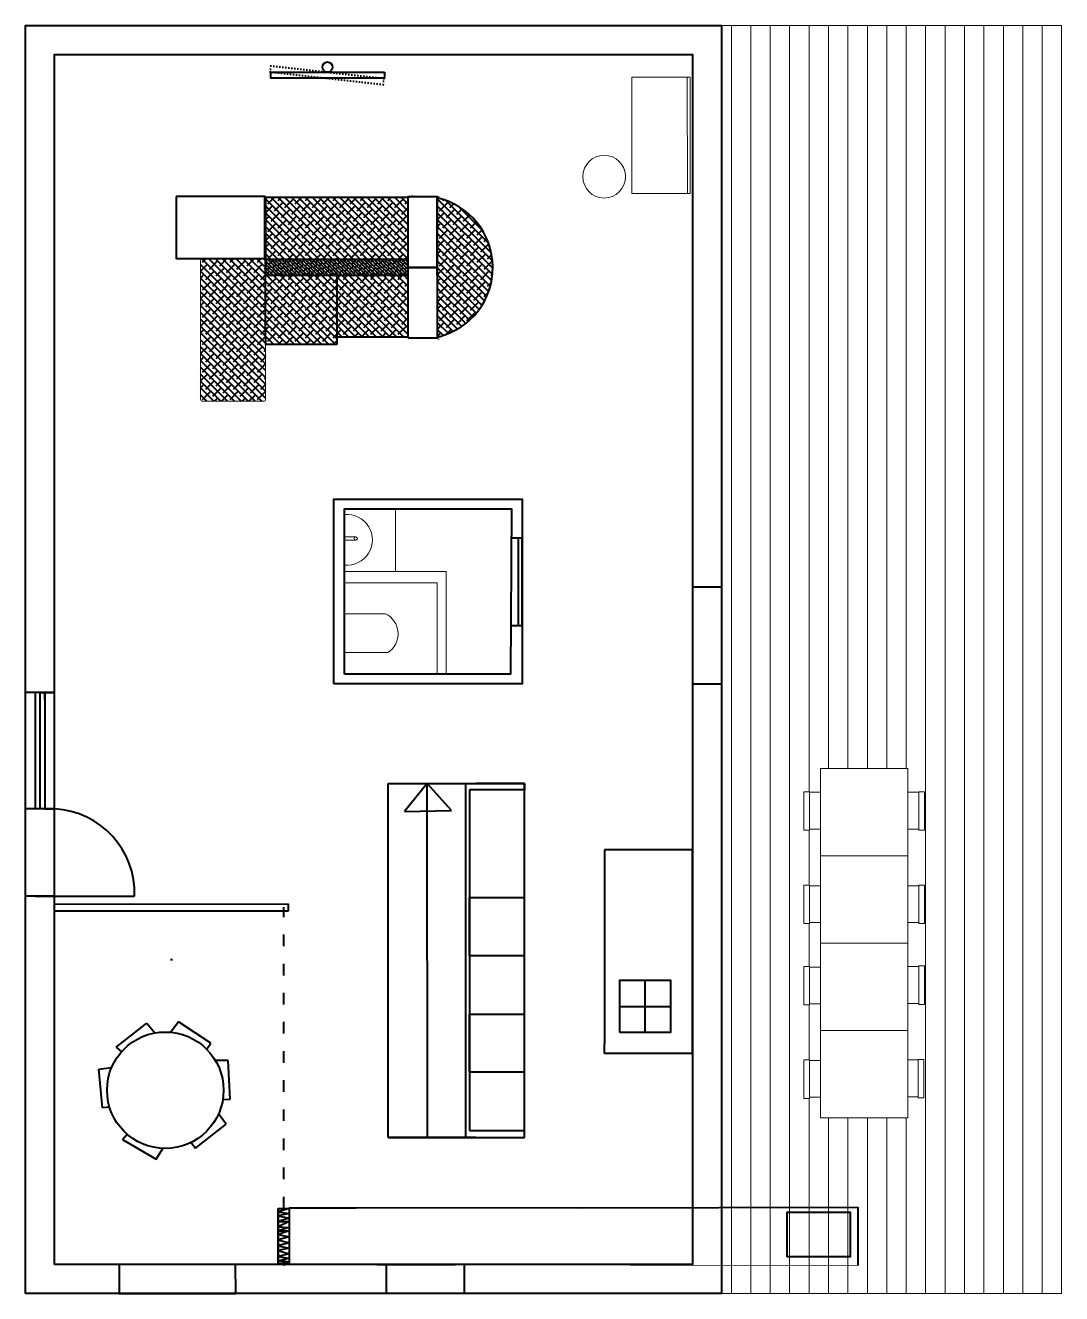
# Model space of a CAD drawing. Header units: inches. Extents: x -422522 to 22891, y -2973 to 414515.
# Drawn here: x 15108 to 16175, y 2008 to 3315 of the extents above; entities that cross this region are included whole.
import ezdxf

# ---------------------------------------------------------------- set-up
doc = ezdxf.new("R2010")
doc.units = ezdxf.units.IN
doc.header["$MEASUREMENT"] = 0
doc.linetypes.add('ACAD_ISO03W100', pattern=[30, 12, -18])
doc.linetypes.add('ACAD_ISO07W100', pattern=[3, 0, -3])
doc.layers.get('0').update_dxf_attribs({"lineweight": 40})
doc.layers.add('ARREDAMENTO', color=8, linetype='Continuous', lineweight=13)
doc.layers.add('Oggetto', color=7, linetype='Continuous')

# ---------------------------------------------------------------- blocks, each defined once
blk = doc.blocks.new('block 32')
at = {"layer": 'Oggetto', "color": 7, "lineweight": 13, "true_color": 0xffffff}
blk.add_open_spline([(619.7, 908), (619.7, 909.1), (618.8, 910), (617.7, 910)], degree=3, dxfattribs=at)
blk = doc.blocks.new('block 33')
at = {"layer": 'Oggetto', "color": 7, "lineweight": 13, "true_color": 0xffffff}
blk.add_open_spline([(474.7, 910), (473.6, 910), (472.7, 909.1), (472.7, 908)], degree=3, dxfattribs=at)
blk = doc.blocks.new('block 34')
at = {"layer": 'Oggetto', "color": 7, "lineweight": 13, "true_color": 0xffffff}
blk.add_lwpolyline([(474.7, 910), (617.7, 910)], dxfattribs=at)
blk = doc.blocks.new('block 35')
at = {"layer": 'Oggetto', "color": 7, "lineweight": 13, "true_color": 0xffffff}
blk.add_lwpolyline([(472.7, 876.7), (472.7, 908)], dxfattribs=at)
blk = doc.blocks.new('block 36')
at = {"layer": 'Oggetto', "color": 7, "lineweight": 13, "true_color": 0xffffff}
blk.add_lwpolyline([(619.7, 876.7), (619.7, 908)], dxfattribs=at)
blk = doc.blocks.new('block 37')
at = {"layer": 'Oggetto', "color": 7, "lineweight": 13, "true_color": 0xffffff}
blk.add_lwpolyline([(472.7, 845), (472.7, 876.3)], dxfattribs=at)
blk = doc.blocks.new('block 38')
at = {"layer": 'Oggetto', "color": 7, "lineweight": 13, "true_color": 0xffffff}
blk.add_lwpolyline([(619.7, 845), (619.7, 876.3)], dxfattribs=at)
blk = doc.blocks.new('block 39')
at = {"layer": 'Oggetto', "color": 7, "lineweight": 13, "true_color": 0xffffff}
blk.add_open_spline([(617.7, 843), (618.8, 843), (619.7, 843.9), (619.7, 845)], degree=3, dxfattribs=at)
blk = doc.blocks.new('block 40')
at = {"layer": 'Oggetto', "color": 7, "lineweight": 13, "true_color": 0xffffff}
blk.add_open_spline([(472.7, 845), (472.7, 843.9), (473.6, 843), (474.7, 843)], degree=3, dxfattribs=at)
blk = doc.blocks.new('block 41')
at = {"layer": 'Oggetto', "color": 7, "lineweight": 13, "true_color": 0xffffff}
blk.add_lwpolyline([(617.7, 843), (474.7, 843)], dxfattribs=at)
blk = doc.blocks.new('block 42')
at = {"layer": 'Oggetto', "color": 7, "lineweight": 13, "true_color": 0xffffff}
blk.add_lwpolyline([(619.7, 876.7), (619.7, 876.3)], dxfattribs=at)
blk = doc.blocks.new('block 43')
at = {"layer": 'Oggetto', "color": 7, "lineweight": 13, "true_color": 0xffffff}
blk.add_lwpolyline([(472.7, 876.7), (472.7, 876.3)], dxfattribs=at)

msp = doc.modelspace()

# ---------------------------------------------------------------- hatches: boundary and pattern name
h = msp.add_hatch()
h.set_pattern_fill('ANSI38', color=0, scale=40, angle=90)
h.set_pattern_definition([(135, (18297.482, -7102.9446), (-3.535534, -3.535534), []), (225, (18297.482, -7102.9446), (-3.535534, -10.6066017), [12.5, -7.5])])
h.paths.add_polyline_path([(15355.78151, 3057.47979), (15355.78151, 2999.3896), (15355.8709, 2986.25035), (15429.28151, 2986.25035), (15429.28151, 3057.47979)])
h.paths.add_polyline_path([(15429.28151, 3057.47979), (15429.28151, 2993.80019), (15502.5976, 2993.80019), (15502.5976, 3057.47979)])
h.paths.add_polyline_path([(15532.56213, 3137.25572), (15532.56213, 3057.47979), (15532.56213, 2993.80019), (15534.40135, 2994.24826, 0.7856288524)])
edge = h.paths.add_edge_path()
edge.add_spline(control_points=[(15290.78119, 3074.74189), (15289.67466, 3074.74189), (15288.77921, 3073.84857), (15288.77921, 3072.74204)], knot_values=[0, 0, 0, 0, 1, 1, 1, 1], degree=3, periodic=0)
edge.add_line((15288.77921, 3072.74204), (15288.77921, 2929.74454))
edge.add_spline(control_points=[(15288.77921, 2929.74454), (15288.77921, 2928.64015), (15289.67466, 2927.74256), (15290.78119, 2927.74256)], knot_values=[0, 0, 0, 0, 1, 1, 1, 1], degree=3, periodic=0)
edge.add_line((15290.78119, 2927.74256), (15322.07942, 2927.74256))
edge.add_line((15322.07942, 2927.74256), (15322.48024, 2927.74256))
edge.add_line((15322.48024, 2927.74256), (15353.78166, 2927.74256))
edge.add_spline(control_points=[(15353.78166, 2927.74256), (15354.88605, 2927.74256), (15355.78151, 2928.64015), (15355.78151, 2929.74454)], knot_values=[0, 0, 0, 0, 1, 1, 1, 1], degree=3, periodic=0)
edge.add_line((15355.78151, 2929.74454), (15355.78151, 3057.47979))
edge.add_line((15355.78151, 3057.47979), (15355.5976, 3057.47979))
edge.add_line((15355.5976, 3057.47979), (15355.5976, 3073.58175))
edge.add_spline(control_points=[(15355.5976, 3073.58175), (15355.28041, 3074.26743), (15354.58652, 3074.74189), (15353.78166, 3074.74189)], knot_values=[0, 0, 0, 0, 0.7287827041, 0.7287827041, 0.7287827041, 0.7287827041], degree=3, periodic=0)
edge.add_line((15353.78166, 3074.74189), (15290.78119, 3074.74189))
h.paths.add_polyline_path([(15355.78151, 3137.47979), (15355.78151, 3073.80019), (15502.5976, 3073.80019), (15502.5976, 3137.47979)])
h = msp.add_hatch()
h.set_pattern_fill('ANSI38', color=0, scale=20, angle=90)
h.set_pattern_definition([(135, (18297.482, -7102.9446), (-1.76776695, -1.76776695), []), (225, (18297.482, -7102.9446), (-1.76776695, -5.30330086), [6.25, -3.75])])
h.paths.add_polyline_path([(15355.78151, 3073.80019), (15355.78151, 3057.47979), (15502.5976, 3057.47979), (15502.5976, 3073.80019)])

# ---------------------------------------------------------------- linework, layer by layer
for p, q in [((15355.78151, 3137.47979), (15355.78151, 3057.47979)), ((15502.78151, 3137.47979), (15355.78151, 3137.47979)), ((15532.56213, 3057.47979), (15532.56213, 3137.47979)), ((15355.5976, 3073.80019), (15502.5976, 3073.80019)), ((15355.78151, 2993.80019), (15355.78151, 3073.80019)), ((15355.78151, 3057.47979), (15502.5976, 3057.47979)), ((15429.28151, 3057.47979), (15429.28151, 2986.25035)), ((15532.56213, 3057.47979), (15532.56213, 2993.80019)), ((15355.8709, 2986.25035), (15355.78151, 2999.3896)), ((15502.78151, 2993.80019), (15429.28151, 2993.80019)), ((15534.40135, 2994.24826), (15532.56213, 2993.80019)), ((15429.28151, 2986.25035), (15355.8709, 2986.25035)), ((15425.97422, 2636.67147), (15425.97422, 2826.80021)), ((15437.1762, 2646.67143), (15437.1762, 2817.05856)), ((15438.37819, 2817.05856), (15608.37819, 2817.05856)), ((15620.03525, 2786.69946), (15608.76558, 2786.77896)), ((15615.75483, 2786.39052), (15615.75483, 2696.39052)), ((15620.03525, 2696.39052), (15620.03525, 2786.69946)), ((15795.24584, 2736.55104), (15825.24584, 2736.55104)), ((15620.03525, 2696.39052), (15608.12853, 2696.47452)), ((15138.49371, 2627.7737), (15108.49371, 2627.7737)), ((15128.63853, 2627.76382), (15118.63853, 2627.76382)), ((15118.63853, 2627.76382), (15118.63853, 2507.78537)), ((15123.85536, 2627.76382), (15128.63851, 2627.7737)), ((15123.85536, 2507.78537), (15123.85536, 2627.76382)), ((15128.63853, 2620.15312), (15128.62278, 2627.77823)), ((15128.63851, 2627.7737), (15128.63851, 2507.78537)), ((15128.63851, 2627.7737), (15138.49371, 2627.7737)), ((15795.24584, 2636.55104), (15825.24584, 2636.55104)), ((15482.05525, 2534.12857), (15572.05525, 2534.12857)), ((15482.05525, 2169.14751), (15482.05525, 2534.12857)), ((15522.15099, 2534.12857), (15498.61846, 2505.04315)), ((15522.30993, 2169.14751), (15522.15099, 2534.12857)), ((15547.27534, 2506.10196), (15522.15099, 2534.12857)), ((15562.05525, 2169.14751), (15562.05525, 2534.12857)), ((15622.21419, 2527.31098), (15565.57564, 2527.31098)), ((15565.57564, 2527.31098), (15565.57564, 2176.49889)), ((15622.21419, 2534.12857), (15572.05525, 2534.12857)), ((15572.05525, 2534.12857), (15622.21419, 2534.12857)), ((15622.21419, 2169.14751), (15622.21419, 2534.12857)), ((15622.21419, 2534.12857), (15622.21419, 2527.31098)), ((15138.49371, 2507.78537), (15108.49371, 2507.78537)), ((15129.0722, 2507.78537), (15118.63853, 2507.78537)), ((15128.63851, 2507.78537), (15138.49371, 2507.78537)), ((15498.61846, 2505.04315), (15547.27534, 2506.10196)), ((15622.21419, 2416.49889), (15622.21419, 2476.49889)), ((15704.79716, 2465.70507), (15704.79716, 2265.70507)), ((15794.79716, 2465.70507), (15704.79716, 2465.70507)), ((15794.79716, 2465.70507), (15794.79716, 2255.70507)), ((15138.49371, 2417.7746), (15108.49371, 2417.7746)), ((15118.63853, 2417.76382), (15129.0722, 2417.78537)), ((15123.85536, 2417.7746), (15138.49371, 2417.7746)), ((15138.49371, 2417.7746), (15220.96967, 2417.7746)), ((15379.52694, 2409.55861), (15138.49371, 2409.18806)), ((15379.52694, 2402.93355), (15379.52694, 2409.55861)), ((15565.57564, 2356.49889), (15565.57564, 2416.49889)), ((15565.57564, 2416.49889), (15622.21419, 2416.49889)), ((15138.49371, 2402.93355), (15379.52694, 2402.93355)), ((15259.81151, 2352.41539), (15257.8338, 2352.41539)), ((15622.21419, 2356.49889), (15565.57564, 2356.49889)), ((15565.57564, 2356.49889), (15565.57564, 2356.49889)), ((15622.21419, 2296.49889), (15622.21419, 2356.49889)), ((15746.54163, 2277.46655), (15746.54163, 2331.23327)), ((15720.53748, 2304.34991), (15772.54578, 2304.34991)), ((15772.54578, 2304.34991), (15772.54578, 2277.46655)), ((15202.00361, 2262.34768), (15233.40509, 2287.12563)), ((15233.40509, 2287.12563), (15241.9058, 2276.99987)), ((15266.02392, 2288.45222), (15258.37354, 2277.6696)), ((15299.33378, 2266.30605), (15266.02392, 2288.45222)), ((15565.57564, 2236.49889), (15565.57564, 2296.49889)), ((15565.57564, 2296.49889), (15622.21419, 2296.49889)), ((15772.54578, 2277.46655), (15746.54163, 2277.46655)), ((15202.00361, 2262.34768), (15207.47225, 2257.54499)), ((15295.07641, 2259.90257), (15299.33378, 2266.30605)), ((15704.79716, 2255.70507), (15704.79716, 2265.70507)), ((15317.38469, 2248.75365), (15304.16529, 2248.55224)), ((15319.20679, 2208.79517), (15317.38469, 2248.75365)), ((15794.79716, 2255.70507), (15704.79716, 2255.70507)), ((15184.16379, 2239.73136), (15197.28964, 2241.31417)), ((15187.74594, 2199.89208), (15184.16379, 2239.73136)), ((15622.21419, 2236.49889), (15565.57564, 2236.49889)), ((15622.21419, 2176.49889), (15622.21419, 2236.49889)), ((15311.52519, 2208.44489), (15319.20679, 2208.79517)), ((15195.40463, 2200.58071), (15187.74594, 2199.89208)), ((15283.68262, 2158.30841), (15315.20584, 2182.9313)), ((15315.20584, 2182.9313), (15307.38714, 2193.5925)), ((15208.53612, 2167.07299), (15213.29807, 2172.57715)), ((15482.05525, 2169.14751), (15572.21419, 2169.14751)), ((15562.05525, 2169.14751), (15482.05525, 2169.14751)), ((15562.05525, 2169.14751), (15482.05525, 2169.14751)), ((15572.21419, 2169.14751), (15553.43534, 2169.14751)), ((15572.05525, 2169.14751), (15562.05525, 2169.14751)), ((15565.57564, 2176.49889), (15622.21419, 2176.49889)), ((15572.21419, 2169.14751), (15622.21419, 2169.14751)), ((15208.53612, 2167.07299), (15243.02564, 2146.81286)), ((15243.02564, 2146.81286), (15250.06475, 2158.00411)), ((15278.94912, 2164.36843), (15283.68262, 2158.30841)), ((15368.74776, 2096.29713), (15379.96051, 2096.36656)), ((15368.86721, 2038.46075), (15368.74776, 2096.29713)), ((15368.86721, 2096.29738), (15379.96061, 2096.32029)), ((15379.96061, 2096.32029), (15368.86721, 2092.86015)), ((15368.86721, 2096.29738), (15368.86721, 2038.46075)), ((15368.86721, 2092.86015), (15379.97174, 2090.92896)), ((15379.97174, 2090.92896), (15368.86721, 2088.47325)), ((15448.86083, 2096.50886), (15379.96051, 2096.36656)), ((15379.96051, 2096.36656), (15379.96051, 2038.46075)), ((15679.74842, 2096.98571), (15448.86083, 2096.50886)), ((15679.74842, 2096.98571), (15965.53838, 2097.57596)), ((15965.53838, 2097.57596), (15965.55759, 2037.42832)), ((15379.98873, 2082.70549), (15368.78706, 2077.26535)), ((15368.86721, 2088.47325), (15379.98116, 2086.36806)), ((15379.98116, 2086.36806), (15368.86721, 2082.68252)), ((15368.86721, 2082.68252), (15379.98873, 2082.70549)), ((15368.74585, 2072.96711), (15379.8873, 2072.99012)), ((15379.8873, 2072.99012), (15368.74585, 2069.45758)), ((15368.74585, 2069.45758), (15379.89984, 2066.92067)), ((15379.89984, 2066.92067), (15368.74585, 2063.8186)), ((15368.78706, 2077.26535), (15379.96051, 2076.54089)), ((15379.96051, 2076.54089), (15368.86721, 2073.03136)), ((15368.86721, 2073.03136), (15380.00866, 2073.05437)), ((15380.00866, 2073.05437), (15368.86721, 2069.52184)), ((15368.86721, 2069.52184), (15380.02119, 2066.98492)), ((15380.02119, 2066.98492), (15368.86721, 2063.88286)), ((15368.74585, 2063.8186), (15379.9124, 2060.83579)), ((15379.9124, 2060.83579), (15368.74585, 2057.85244)), ((15368.74585, 2057.85244), (15379.92364, 2055.39603)), ((15379.92364, 2055.39603), (15368.74585, 2052.93913)), ((15368.74585, 2052.93913), (15379.93596, 2049.43026)), ((15368.86721, 2063.88286), (15380.03376, 2060.90005)), ((15380.03376, 2060.90005), (15368.86721, 2057.9167)), ((15205.00599, 2038.46073), (15205.00599, 2008.46073)), ((15325.00599, 2008.46073), (15324.94344, 2038.74399)), ((15379.93596, 2049.43026), (15368.74585, 2046.77106)), ((15368.74585, 2046.77106), (15379.94507, 2045.01809)), ((15379.94507, 2045.01809), (15368.74585, 2041.85774)), ((15368.74585, 2041.85774), (15379.95522, 2040.10334)), ((15369.40785, 2043.02362), (15380.61722, 2041.26922)), ((15380.62252, 2038.70491), (15369.40785, 2038.68175)), ((15379.95522, 2040.10334), (15374.35318, 2037.52745)), ((15380.61722, 2041.26922), (15375.01518, 2038.69333)), ((15470.78717, 2038.89113), (15550.78717, 2038.89113)), ((15470.78717, 2038.89113), (15550.78717, 2038.89113)), ((15470.78717, 2038.37171), (15540.78717, 2038.37171)), ((15480.03867, 2038.89113), (15480.03867, 2008.89113)), ((15540.78717, 2038.37171), (15550.78717, 2038.37171)), ((15560.03867, 2038.89113), (15560.03867, 2008.89113)), ((15205.00599, 2008.46073), (15305.00599, 2008.46073)), ((15305.00599, 2008.46073), (15325.00599, 2008.46073)), ((15470.78717, 2008.89113), (15550.78717, 2008.89113))]:
    msp.add_line(p, q)
at = {"linetype": 'ACAD_ISO03W100'}
msp.add_line((15374.41391, 2096.30883), (15374.41391, 2406.73769), dxfattribs=at)
for points in [[(15108.49371, 2008.46075), (15108.49371, 3314.9264), (15825.24584, 3314.9264), (15825.24584, 2008.46075)], [(15138.49371, 2038.46075), (15138.49371, 3284.9264), (15795.24584, 3284.9264), (15795.24584, 2038.46075)], [(15478.07342, 3266.7661), (15478.07342, 3260.44603), (15361.06381, 3260.44603), (15361.06381, 3266.7661)], [(15263.84708, 3138.47424), (15263.84708, 3074.74189), (15354.88605, 3074.74189), (15354.88605, 3138.47424)], [(15502.5976, 3065.63999), (15502.5976, 3138.62557), (15532.56213, 3138.62557), (15532.56213, 3065.63999)], [(15355.5976, 3057.47979), (15502.5976, 3057.47979), (15502.5976, 3073.80019), (15355.5976, 3073.80019)], [(15502.5976, 2992.65441), (15502.5976, 3065.63999), (15532.56213, 3065.63999), (15532.56213, 2992.65441)], [(15425.97422, 2636.67147), (15425.97422, 2826.80021), (15620.03525, 2826.80021), (15620.03525, 2636.67147)], [(15437.1762, 2646.67143), (15437.1762, 2817.05856), (15608.97918, 2817.05856), (15607.7772, 2646.67147)], [(15720.53748, 2277.46655), (15720.53748, 2331.23327), (15772.54578, 2331.23327), (15772.54578, 2277.46655)], [(15892.54894, 2046.32447), (15892.54894, 2092.34215), (15957.7182, 2092.34215), (15957.7182, 2046.32447)]]:
    msp.add_lwpolyline(points, close=True)
at = {"linetype": 'ACAD_ISO07W100'}
msp.add_lwpolyline([(15477.62697, 3260.35692), (15476.93452, 3254.07491), (15360.62933, 3266.89495), (15361.32178, 3273.17696)], close=True, dxfattribs=at)
for centre, radius in [((15419.56862, 3272.00892), 5.24282), ((15252.55472, 2217.95242), 60)]:
    msp.add_circle(centre, radius)
for centre, radius, start, end in [((15516.06212, 3065.52796), 73.6011, 96.70560445, 100.54100172), ((15516.06212, 3065.52796), 73.6011, 284.42844087, 77.04524055), ((15516.06212, 3065.52796), 73.6011, 259.45899828, 261.93714355), ((15134.02579, 2420.90013), 87.00004, 357.94116749, 87.05626154)]:
    msp.add_arc(centre, radius, start, end)
at = {"layer": 'ARREDAMENTO'}
for p, q in [((16175.24584, 3314.9264), (15825.24584, 3314.9264)), ((15855.24584, 3314.9264), (15835.24584, 3314.9264)), ((15835.24584, 3314.9264), (15835.24584, 2008.46075)), ((15875.24584, 3314.9264), (15855.24584, 3314.9264)), ((15855.24584, 3314.9264), (15855.24584, 2008.46075)), ((15895.24584, 3314.9264), (15875.24584, 3314.9264)), ((15875.24584, 3314.9264), (15875.24584, 2008.46075)), ((15915.24584, 3314.9264), (15895.24584, 3314.9264)), ((15895.24584, 3314.9264), (15895.24584, 2008.46075)), ((15935.24584, 3314.9264), (15915.24584, 3314.9264)), ((15915.24584, 3314.9264), (15915.24584, 2525.44429)), ((15955.24584, 3314.9264), (15935.24584, 3314.9264)), ((15935.24584, 3314.9264), (15935.24584, 2549.48331)), ((15975.24584, 3314.9264), (15955.24584, 3314.9264)), ((15955.24584, 3314.9264), (15955.24584, 2549.48331)), ((15995.24584, 3314.9264), (15975.24584, 3314.9264)), ((15975.24584, 3314.9264), (15975.24584, 2549.48331)), ((16015.24584, 3314.9264), (15995.24584, 3314.9264)), ((15995.24584, 3314.9264), (15995.24584, 2549.48331)), ((16035.24584, 3314.9264), (16015.24584, 3314.9264)), ((16015.24584, 3314.9264), (16015.24584, 2549.48331)), ((16055.24584, 3314.9264), (16035.24584, 3314.9264)), ((16035.24584, 3314.9264), (16035.24584, 2008.46075)), ((16075.24584, 3314.9264), (16055.24584, 3314.9264)), ((16055.24584, 3314.9264), (16055.24584, 2008.46075)), ((16095.24584, 3314.9264), (16075.24584, 3314.9264)), ((16075.24584, 3314.9264), (16075.24584, 2008.46075)), ((16115.24584, 3314.9264), (16095.24584, 3314.9264)), ((16095.24584, 3314.9264), (16095.24584, 2008.46075)), ((16135.24584, 3314.9264), (16115.24584, 3314.9264)), ((16115.24584, 3314.9264), (16115.24584, 2008.46075)), ((16155.24584, 3314.9264), (16135.24584, 3314.9264)), ((16135.24584, 3314.9264), (16135.24584, 2008.46075)), ((16175.24584, 3314.9264), (16155.24584, 3314.9264)), ((16155.24584, 3314.9264), (16155.24584, 2008.46075)), ((16175.24584, 2008.46075), (16175.24584, 3314.9264)), ((15786.71959, 3261.64433), (15732.71959, 3261.64433)), ((15732.71959, 3261.64433), (15732.71959, 3141.64433)), ((15792.71959, 3261.64433), (15786.71959, 3261.64433)), ((15790.02076, 3141.76268), (15789.71959, 3261.64433)), ((15792.96717, 3141.76876), (15792.96717, 3261.64433)), ((15732.71959, 3141.64433), (15792.96717, 3141.76876)), ((15489.44431, 2817.05856), (15489.44431, 2752.21582)), ((15448.6087, 2787.98561), (15437.1762, 2787.98561)), ((15448.6087, 2784.7107), (15437.1762, 2784.7107)), ((15541.71241, 2752.21583), (15437.1762, 2752.21583)), ((15489.44431, 2752.21582), (15439.44431, 2752.21582)), ((15541.71241, 2646.67145), (15541.71241, 2752.21583)), ((15437.1762, 2740.81533), (15532.40006, 2740.81533)), ((15532.40006, 2740.81533), (15532.40008, 2646.67145)), ((15437.1762, 2708.85894), (15479.20281, 2708.85894)), ((15481.62005, 2668.85894), (15437.1762, 2668.85894)), ((15953.65412, 2549.48331), (15991.60933, 2549.48331)), ((15927.03275, 2524.89778), (15915.86762, 2524.89778)), ((16017.03275, 2524.89778), (16028.19787, 2524.89778)), ((15915.24584, 2485.87235), (15915.24584, 2429.18471)), ((15915.86762, 2486.94257), (15927.03275, 2486.94257)), ((16028.19787, 2486.94257), (16017.03275, 2486.94257)), ((16017.03275, 2459.48331), (15927.03275, 2459.48331)), ((15927.03275, 2369.48331), (15927.03275, 2459.48331)), ((16017.03275, 2369.48331), (16017.03275, 2459.48331)), ((15927.03275, 2428.6382), (15915.86762, 2428.6382)), ((16017.03275, 2428.6382), (16028.19787, 2428.6382)), ((15915.24584, 2389.61277), (15915.24584, 2345.44429)), ((15915.86762, 2390.68299), (15927.03275, 2390.68299)), ((16028.19787, 2390.68299), (16017.03275, 2390.68299)), ((15927.03275, 2369.48331), (16017.03275, 2369.48331)), ((15953.04663, 2369.48331), (15991.00184, 2369.48331)), ((15927.03275, 2344.89778), (15915.86762, 2344.89778)), ((15927.03275, 2306.94257), (15927.03275, 2344.89778)), ((16017.03275, 2307.47105), (16017.03275, 2345.42626)), ((16017.03275, 2345.42626), (16028.19787, 2345.42626)), ((15915.24584, 2305.87235), (15915.24584, 2249.18471)), ((15915.86762, 2306.94257), (15927.03275, 2306.94257)), ((16028.19787, 2307.47105), (16017.03275, 2307.47105)), ((16017.03275, 2279.48331), (16017.03275, 2189.48331)), ((15927.03275, 2248.6382), (15915.86762, 2248.6382)), ((15915.86762, 2210.68299), (15915.86762, 2248.6382)), ((15927.03275, 2210.68299), (15927.03275, 2248.6382)), ((16017.03275, 2249.16668), (16027.67993, 2249.16668)), ((16027.67993, 2211.21147), (16027.67993, 2249.7132)), ((15915.24584, 2209.61277), (15915.24584, 2008.46075)), ((15915.86762, 2210.68299), (15927.03275, 2210.68299)), ((16027.67993, 2211.21147), (16017.03275, 2211.21147)), ((15935.24584, 2189.48331), (15935.24584, 2008.46075)), ((15955.24584, 2189.48331), (15955.24584, 2008.46075)), ((15975.24584, 2189.48331), (15975.24584, 2008.46075)), ((15995.24584, 2189.48331), (15995.24584, 2008.46075)), ((16015.24584, 2189.48331), (16015.24584, 2008.46075)), ((15965.53838, 2097.57598), (15965.5576, 2037.42834)), ((15965.5576, 2037.42834), (15261.84887, 2038.46075)), ((15825.24584, 2008.46075), (16175.24584, 2008.46075))]:
    msp.add_line(p, q, dxfattribs=at)
for points in [[(15927.03275, 2459.48331), (15927.03275, 2549.48331), (16017.03275, 2549.48331), (16017.03275, 2459.48331)], [(15910.03135, 2485.87235), (15910.03135, 2525.44429), (15915.86762, 2525.44429), (15915.86762, 2485.87235)], [(16034.03414, 2485.87235), (16034.03414, 2525.44429), (16028.19787, 2525.44429), (16028.19787, 2485.87235)], [(15910.03135, 2389.61277), (15910.03135, 2429.18471), (15915.86762, 2429.18471), (15915.86762, 2389.61277)], [(16034.03414, 2389.61277), (16034.03414, 2429.18471), (16028.19787, 2429.18471), (16028.19787, 2389.61277)], [(15927.03275, 2279.48331), (15927.03275, 2369.48331), (16017.03275, 2369.48331), (16017.03275, 2279.48331)], [(15910.03135, 2305.87235), (15910.03135, 2345.44429), (15915.86762, 2345.44429), (15915.86762, 2305.87235)], [(16034.03414, 2306.40084), (16034.03414, 2345.97278), (16028.19787, 2345.97278), (16028.19787, 2306.40084)], [(15927.03275, 2189.48331), (15927.03275, 2279.48331), (16017.03275, 2279.48331), (16017.03275, 2189.48331)], [(15892.54895, 2046.32449), (15892.54895, 2092.34217), (15957.71821, 2092.34217), (15957.71821, 2046.32449)]]:
    msp.add_lwpolyline(points, close=True, dxfattribs=at)
for points in [[(15915.86762, 2210.68299), (15915.86762, 2209.61277), (15910.03135, 2209.61277), (15910.03135, 2249.18471), (15915.86762, 2249.18471), (15915.86762, 2248.6382)], [(16027.67993, 2211.21147), (16027.67993, 2210.14126), (16033.5162, 2210.14126), (16033.5162, 2249.7132), (16027.67993, 2249.7132), (16027.67993, 2249.16668)]]:
    msp.add_lwpolyline(points, dxfattribs=at)
for centre, radius in [((15704.32962, 3159.08056), 22.05767), ((15448.6087, 2786.34815), 1.63746)]:
    msp.add_circle(centre, radius, dxfattribs=at)
for centre, radius, start, end in [((15439.5449, 2784.97675), 26.15714, 264.80438373, 95.19561627), ((15469.21237, 2688.18217), 22.96383, 302.70501084, 64.21146625)]:
    msp.add_arc(centre, radius, start, end, dxfattribs=at)

# ---------------------------------------------------------------- block references
at = {"layer": 'Oggetto', "xscale": -1, "rotation": 90}
for name, p in [('block 33', (16442.41574, 3611.28849)), ('block 33', (16198.81673, 3547.40481)), ('block 34', (16198.81673, 3547.40481)), ('block 35', (16198.81673, 3547.40481)), ('block 43', (16198.81673, 3547.40481)), ('block 37', (16198.81673, 3547.40481)), ('block 40', (16198.81673, 3547.40481)), ('block 41', (16198.81673, 3547.40481)), ('block 32', (16442.41574, 3611.28849)), ('block 32', (16198.81673, 3547.40481)), ('block 36', (16198.81673, 3547.40481)), ('block 42', (16198.81673, 3547.40481)), ('block 38', (16198.81673, 3547.40481)), ('block 39', (16198.81673, 3547.40481))]:
    msp.add_blockref(name, p, dxfattribs=at)

doc.saveas('drawing.dxf')
